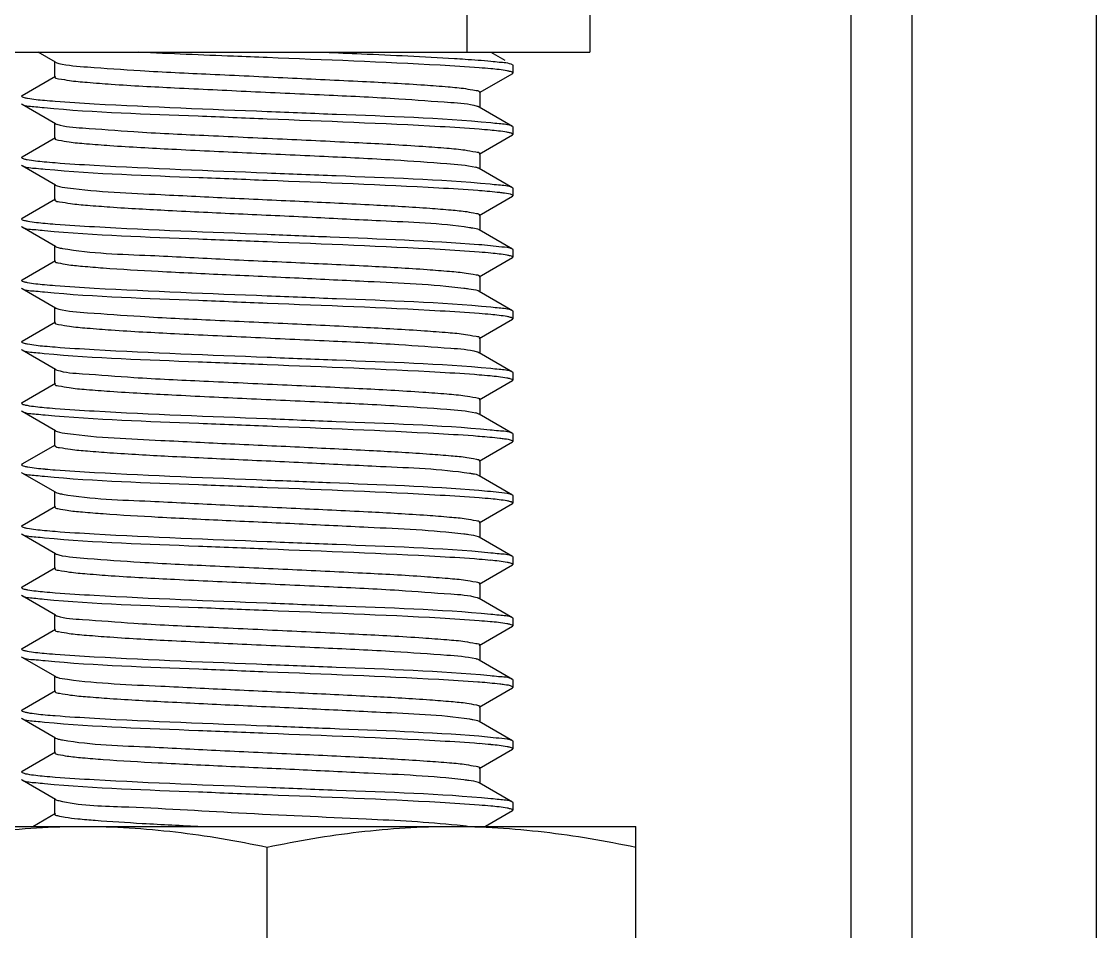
# Model space of a CAD drawing. Extents: x 1382187 to 1725648, y 860327 to 1571294.
# Drawn here: x 1535762 to 1536048.2, y 1235496.9 to 1235739.1 of the extents above; entities that cross this region are included whole.
import ezdxf

# ---------------------------------------------------------------- set-up
doc = ezdxf.new("R2010")
doc.units = 0
doc.header["$LTSCALE"] = 1000
doc.header["$MEASUREMENT"] = 0

msp = doc.modelspace()

# ---------------------------------------------------------------- linework, layer by layer
for p, q in [((1535880.54, 1238445.87), (1535880.54, 1235730.96)), ((1535913.25, 1238445.87), (1535913.25, 1235730.96)), ((1535982.76, 1236292.77), (1535982.76, 1235403.86)), ((1535999.12, 1235437.38), (1535999.12, 1236051.14)), ((1536048.18, 1235437.38), (1536048.18, 1236051.14)), ((1535577.98, 1235730.96), (1535913.25, 1235730.96)), ((1535771, 1235728.3), (1535766.41, 1235730.96)), ((1535886.96, 1235730.96), (1535890.67, 1235728.82)), ((1535770.82, 1235724.42), (1535770.82, 1235728.51)), ((1535892.66, 1235727.67), (1535892.81, 1235727.49)), ((1535892.66, 1235725.26), (1535883.78, 1235720.12)), ((1535892.66, 1235725.26), (1535892.81, 1235725.44)), ((1535892.81, 1235727.49), (1535892.81, 1235725.44)), ((1535762.12, 1235719.49), (1535771, 1235724.63)), ((1535762.12, 1235719.49), (1535761.97, 1235719.31)), ((1535883.96, 1235720.33), (1535883.96, 1235716.24)), ((1535762.12, 1235717.09), (1535761.97, 1235717.27)), ((1535771, 1235711.95), (1535762.12, 1235717.09)), ((1535883.78, 1235716.45), (1535892.66, 1235711.31)), ((1535770.82, 1235708.06), (1535770.82, 1235712.15)), ((1535771, 1235711.95), (1535771.33, 1235711.81)), ((1535892.66, 1235711.31), (1535892.81, 1235711.13)), ((1535892.81, 1235711.13), (1535892.81, 1235709.09)), ((1535762.12, 1235703.13), (1535771, 1235708.27)), ((1535892.66, 1235708.91), (1535883.78, 1235703.77)), ((1535892.66, 1235708.91), (1535892.81, 1235709.09)), ((1535762.12, 1235703.13), (1535761.97, 1235702.95)), ((1535883.96, 1235703.98), (1535883.96, 1235699.89)), ((1535762.12, 1235700.73), (1535761.97, 1235700.91)), ((1535771, 1235695.59), (1535762.12, 1235700.73)), ((1535883.78, 1235700.09), (1535892.66, 1235694.96)), ((1535770.82, 1235691.71), (1535770.82, 1235695.8)), ((1535883.95, 1235694.1), (1535883.49, 1235694.14)), ((1535892.66, 1235694.96), (1535892.81, 1235694.78)), ((1535892.81, 1235694.78), (1535892.81, 1235692.73)), ((1535762.12, 1235686.78), (1535771, 1235691.92)), ((1535892.66, 1235692.55), (1535883.78, 1235687.41)), ((1535892.66, 1235692.55), (1535892.81, 1235692.73)), ((1535883.96, 1235687.62), (1535883.96, 1235683.53)), ((1535762.12, 1235686.78), (1535761.97, 1235686.6)), ((1535762.12, 1235684.37), (1535761.97, 1235684.56)), ((1535771, 1235679.24), (1535762.12, 1235684.37)), ((1535883.78, 1235683.74), (1535892.66, 1235678.6)), ((1535770.82, 1235675.35), (1535770.82, 1235679.44)), ((1535892.66, 1235676.2), (1535883.78, 1235671.06)), ((1535892.66, 1235678.6), (1535892.81, 1235678.42)), ((1535892.66, 1235676.2), (1535892.81, 1235676.38)), ((1535892.81, 1235678.42), (1535892.81, 1235676.38)), ((1535762.12, 1235670.42), (1535771, 1235675.56)), ((1535762.12, 1235670.42), (1535761.97, 1235670.24)), ((1535883.96, 1235671.27), (1535883.96, 1235667.18)), ((1535762.12, 1235668.02), (1535761.97, 1235668.2)), ((1535771, 1235662.88), (1535762.12, 1235668.02)), ((1535883.53, 1235667.5), (1535883.78, 1235667.38)), ((1535883.78, 1235667.38), (1535892.66, 1235662.24)), ((1535770.82, 1235659), (1535770.82, 1235663.09)), ((1535892.66, 1235662.24), (1535892.81, 1235662.07)), ((1535892.81, 1235662.07), (1535892.81, 1235660.02)), ((1535762.12, 1235654.07), (1535771, 1235659.21)), ((1535892.66, 1235659.84), (1535883.78, 1235654.7)), ((1535892.66, 1235659.84), (1535892.81, 1235660.02)), ((1535762.12, 1235654.07), (1535761.97, 1235653.89)), ((1535883.96, 1235654.91), (1535883.96, 1235650.82)), ((1535762.12, 1235651.66), (1535761.97, 1235651.85)), ((1535771, 1235646.53), (1535762.12, 1235651.66)), ((1535883.78, 1235651.03), (1535892.66, 1235645.89)), ((1535770.82, 1235642.64), (1535770.82, 1235646.73)), ((1535771, 1235646.53), (1535771.33, 1235646.39)), ((1535892.66, 1235645.89), (1535892.81, 1235645.71)), ((1535892.81, 1235645.71), (1535892.81, 1235643.67)), ((1535762.12, 1235637.71), (1535771, 1235642.85)), ((1535892.66, 1235643.49), (1535883.78, 1235638.35)), ((1535892.66, 1235643.49), (1535892.81, 1235643.67)), ((1535762.12, 1235637.71), (1535761.97, 1235637.53)), ((1535883.96, 1235638.56), (1535883.96, 1235634.47)), ((1535762.12, 1235635.31), (1535761.97, 1235635.49)), ((1535771, 1235630.17), (1535762.12, 1235635.31)), ((1535883.78, 1235634.67), (1535892.66, 1235629.53)), ((1535770.82, 1235626.29), (1535770.82, 1235630.38)), ((1535883.95, 1235628.68), (1535883.49, 1235628.72)), ((1535892.66, 1235629.53), (1535892.81, 1235629.36)), ((1535892.81, 1235629.36), (1535892.81, 1235627.31)), ((1535762.12, 1235621.36), (1535771, 1235626.5)), ((1535892.66, 1235627.13), (1535883.78, 1235621.99)), ((1535892.66, 1235627.13), (1535892.81, 1235627.31)), ((1535883.96, 1235622.2), (1535883.96, 1235618.11)), ((1535762.12, 1235621.36), (1535761.97, 1235621.18)), ((1535762.12, 1235618.95), (1535761.97, 1235619.13)), ((1535771, 1235613.82), (1535762.12, 1235618.95)), ((1535883.78, 1235618.32), (1535892.66, 1235613.18)), ((1535770.82, 1235609.93), (1535770.82, 1235614.02)), ((1535892.66, 1235613.18), (1535892.81, 1235613)), ((1535892.66, 1235610.78), (1535883.78, 1235605.64)), ((1535892.66, 1235610.78), (1535892.81, 1235610.96)), ((1535892.81, 1235613), (1535892.81, 1235610.96)), ((1535762.12, 1235605), (1535771, 1235610.14)), ((1535762.12, 1235605), (1535761.97, 1235604.82)), ((1535883.96, 1235605.85), (1535883.96, 1235601.76)), ((1535762.12, 1235602.6), (1535761.97, 1235602.78)), ((1535771, 1235597.46), (1535762.12, 1235602.6)), ((1535883.53, 1235602.08), (1535883.78, 1235601.96)), ((1535883.78, 1235601.96), (1535892.66, 1235596.82)), ((1535770.82, 1235593.58), (1535770.82, 1235597.67)), ((1535892.66, 1235596.82), (1535892.81, 1235596.65)), ((1535892.81, 1235596.65), (1535892.81, 1235594.6)), ((1535762.12, 1235588.65), (1535771, 1235593.79)), ((1535892.66, 1235594.42), (1535883.78, 1235589.28)), ((1535892.66, 1235594.42), (1535892.81, 1235594.6)), ((1535762.12, 1235588.65), (1535761.97, 1235588.47)), ((1535883.96, 1235589.49), (1535883.96, 1235585.4)), ((1535762.12, 1235586.24), (1535761.97, 1235586.42)), ((1535771, 1235581.11), (1535762.12, 1235586.24)), ((1535883.78, 1235585.61), (1535892.66, 1235580.47)), ((1535770.82, 1235577.22), (1535770.82, 1235581.31)), ((1535771, 1235581.11), (1535771.33, 1235580.97)), ((1535892.66, 1235580.47), (1535892.81, 1235580.29)), ((1535892.81, 1235580.29), (1535892.81, 1235578.25)), ((1535762.12, 1235572.29), (1535771, 1235577.43)), ((1535892.66, 1235578.07), (1535883.78, 1235572.93)), ((1535892.66, 1235578.07), (1535892.81, 1235578.25)), ((1535883.96, 1235573.14), (1535883.96, 1235569.05)), ((1535762.12, 1235572.29), (1535761.97, 1235572.11)), ((1535762.12, 1235569.89), (1535761.97, 1235570.07)), ((1535771, 1235564.75), (1535762.12, 1235569.89)), ((1535883.78, 1235569.25), (1535892.66, 1235564.11)), ((1535770.82, 1235560.87), (1535770.82, 1235564.96)), ((1535883.95, 1235563.26), (1535883.49, 1235563.3)), ((1535892.66, 1235561.71), (1535883.78, 1235556.57)), ((1535892.66, 1235564.11), (1535892.81, 1235563.94)), ((1535892.66, 1235561.71), (1535892.81, 1235561.89)), ((1535892.81, 1235563.94), (1535892.81, 1235561.89)), ((1535762.12, 1235555.94), (1535771, 1235561.08)), ((1535762.12, 1235555.94), (1535761.97, 1235555.76)), ((1535883.96, 1235556.78), (1535883.96, 1235552.69)), ((1535762.12, 1235553.53), (1535761.97, 1235553.71)), ((1535771, 1235548.4), (1535762.12, 1235553.53)), ((1535883.78, 1235552.9), (1535892.66, 1235547.76)), ((1535770.82, 1235544.51), (1535770.82, 1235548.6)), ((1535892.66, 1235547.76), (1535892.81, 1235547.58)), ((1535892.81, 1235547.58), (1535892.81, 1235545.54)), ((1535762.12, 1235539.58), (1535771, 1235544.72)), ((1535892.66, 1235545.36), (1535883.78, 1235540.22)), ((1535892.66, 1235545.36), (1535892.81, 1235545.54)), ((1535762.12, 1235539.58), (1535761.97, 1235539.4)), ((1535883.96, 1235540.43), (1535883.96, 1235536.34)), ((1535762.12, 1235537.18), (1535761.97, 1235537.36)), ((1535771, 1235532.04), (1535762.12, 1235537.18)), ((1535883.53, 1235536.66), (1535883.78, 1235536.54)), ((1535883.78, 1235536.54), (1535892.66, 1235531.4)), ((1535770.82, 1235528.16), (1535770.82, 1235532.25)), ((1535892.66, 1235531.4), (1535892.81, 1235531.23)), ((1535892.81, 1235531.23), (1535892.81, 1235529.18)), ((1535764.99, 1235524.89), (1535771, 1235528.37)), ((1535892.66, 1235529), (1535885.55, 1235524.89)), ((1535892.66, 1235529), (1535892.81, 1235529.18)), ((1535729.26, 1235524.89), (1535925.52, 1235524.89)), ((1535925.52, 1235403.86), (1535925.52, 1235524.89)), ((1535827.39, 1235409.39), (1535827.39, 1235519.36))]:
    msp.add_line(p, q)
for centre, radius, start, end in [((1535869.82, 1235546.6), 180.76, 84.5776, 85.5479), ((1535785.39, 1235903.32), 185.95, 264.6627, 265.5428), ((1535772.56, 1235715.38), 3.78, 250.9561, 252.0907), ((1535869.46, 1235525.93), 185.09, 84.6498, 85.5433), ((1535785.18, 1235884.5), 183.48, 264.6243, 265.5438), ((1535880.86, 1235691.85), 8.78, 75.6696, 76.5396), ((1535785.73, 1235874.64), 190, 264.7268, 265.5405), ((1535869.93, 1235498.86), 179.44, 84.5514, 85.5534), ((1535785.36, 1235853.83), 185.52, 264.6569, 265.5429), ((1535869.82, 1235481.18), 180.76, 84.5776, 85.5479), ((1535785.39, 1235837.9), 185.95, 264.6627, 265.5428), ((1535772.56, 1235649.96), 3.78, 250.9561, 252.0907), ((1535869.46, 1235460.51), 185.09, 84.6498, 85.5433), ((1535785.18, 1235819.08), 183.48, 264.6243, 265.5438), ((1535880.86, 1235626.43), 8.78, 75.6696, 76.5396), ((1535785.73, 1235809.22), 190, 264.7268, 265.5405), ((1535869.93, 1235433.44), 179.44, 84.5514, 85.5534), ((1535785.36, 1235788.41), 185.52, 264.6569, 265.5429), ((1535869.82, 1235415.76), 180.76, 84.5776, 85.5479), ((1535785.39, 1235772.48), 185.95, 264.6627, 265.5428), ((1535772.56, 1235584.54), 3.78, 250.9561, 252.0907), ((1535869.46, 1235395.09), 185.09, 84.6498, 85.5433), ((1535785.18, 1235753.66), 183.48, 264.6243, 265.5438), ((1535880.86, 1235561.01), 8.78, 75.6696, 76.5396), ((1535785.73, 1235743.8), 190, 264.7268, 265.5405), ((1535869.93, 1235368.02), 179.44, 84.5514, 85.5534), ((1535785.36, 1235722.99), 185.52, 264.6569, 265.5429), ((1535869.82, 1235350.34), 180.76, 84.5776, 85.5479)]:
    msp.add_arc(centre, radius, start, end)
for points, knots in [([(1535827.39, 1235729.53), (1535824.4, 1235729.65), (1535813.01, 1235730.1), (1535801.61, 1235730.57), (1535793.2, 1235730.96)], [0, 0, 0, 0, 0.261917, 1, 1, 1, 1]), ([(1535842.69, 1235730.96), (1535845.95, 1235730.83), (1535857.47, 1235730.34), (1535868.99, 1235729.83), (1535877.24, 1235729.32)], [0, 0, 0, 0, 0.283518, 1, 1, 1, 1]), ([(1535771, 1235728.3), (1535771.11, 1235728.24), (1535771.4, 1235728.13), (1535771.7, 1235728.05), (1535771.88, 1235728)], [0, 0, 0, 0, 0.406881, 1, 1, 1, 1]), ([(1535771.88, 1235728), (1535774.38, 1235727.41), (1535781.68, 1235726.9), (1535795.1, 1235725.93), (1535812.9, 1235725.09), (1535832.63, 1235724.18), (1535851.61, 1235723.28), (1535865.95, 1235722.53), (1535874.91, 1235721.82), (1535879.78, 1235721.43), (1535882.08, 1235720.91), (1535883.96, 1235720.69), (1535883.96, 1235720.33)], [0, 0, 0, 0, 0.068576, 0.194029, 0.359725, 0.543506, 0.720761, 0.867753, 0.923531, 0.964877, 0.99049, 1, 1, 1, 1]), ([(1535883.85, 1235726.82), (1535880.39, 1235727.09), (1535861.58, 1235728.23), (1535842.74, 1235728.92), (1535827.39, 1235729.53)], [0, 0, 0, 0, 0.184493, 1, 1, 1, 1]), ([(1535877.24, 1235729.32), (1535878.18, 1235729.26), (1535881.43, 1235729.05), (1535884.67, 1235728.82), (1535886.97, 1235728.59)], [0, 0, 0, 0, 0.290406, 1, 1, 1, 1]), ([(1535886.97, 1235728.59), (1535887.69, 1235728.52), (1535889.57, 1235728.26), (1535891.62, 1235728.26), (1535892.65, 1235727.67)], [0, 0, 0, 0, 0.378482, 1, 1, 1, 1]), ([(1535892.14, 1235725.81), (1535891.87, 1235725.89), (1535890.14, 1235726.25), (1535888.38, 1235726.42), (1535886.9, 1235726.56)], [0, 0, 0, 0, 0.160696, 1, 1, 1, 1]), ([(1535892.81, 1235725.44), (1535892.81, 1235725.53), (1535892.54, 1235725.71), (1535892.31, 1235725.77), (1535892.14, 1235725.81)], [0, 0, 0, 0, 0.318595, 1, 1, 1, 1]), ([(1535770.82, 1235724.42), (1535770.82, 1235724.05), (1535772.75, 1235723.83), (1535775.11, 1235723.3), (1535780.1, 1235722.91), (1535789.27, 1235722.19), (1535803.9, 1235721.43), (1535823.2, 1235720.52), (1535843.12, 1235719.59), (1535860.89, 1235718.79), (1535873.97, 1235717.73), (1535881.01, 1235717.32), (1535883.28, 1235716.65)], [0, 0, 0, 0, 0.009703, 0.035887, 0.07813, 0.135078, 0.284815, 0.464601, 0.649729, 0.81476, 0.937049, 1, 1, 1, 1]), ([(1535761.97, 1235719.31), (1535761.97, 1235719.22), (1535762.28, 1235719.03), (1535762.53, 1235718.96), (1535762.72, 1235718.91)], [0, 0, 0, 0, 0.314295, 1, 1, 1, 1]), ([(1535768, 1235716.14), (1535767.25, 1235716.21), (1535765.31, 1235716.48), (1535763.19, 1235716.47), (1535762.13, 1235717.09)], [0, 0, 0, 0, 0.379133, 1, 1, 1, 1]), ([(1535762.72, 1235718.91), (1535763.01, 1235718.84), (1535764.78, 1235718.49), (1535766.59, 1235718.32), (1535768.09, 1235718.17)], [0, 0, 0, 0, 0.163341, 1, 1, 1, 1]), ([(1535827.39, 1235713.18), (1535821.27, 1235713.42), (1535801.47, 1235714.26), (1535781.63, 1235714.84), (1535768, 1235716.14)], [0, 0, 0, 0, 0.309073, 1, 1, 1, 1]), ([(1535770.94, 1235717.93), (1535774.41, 1235717.66), (1535793.21, 1235716.52), (1535812.04, 1235715.83), (1535827.39, 1235715.22)], [0, 0, 0, 0, 0.184553, 1, 1, 1, 1]), ([(1535883.28, 1235716.65), (1535883.38, 1235716.62), (1535883.55, 1235716.56), (1535883.71, 1235716.49), (1535883.78, 1235716.45)], [0, 0, 0, 0, 0.569522, 1, 1, 1, 1]), ([(1535827.39, 1235715.22), (1535833.53, 1235714.98), (1535853.38, 1235714.13), (1535873.25, 1235713.55), (1535886.9, 1235712.25)], [0, 0, 0, 0, 0.309586, 1, 1, 1, 1]), ([(1535771.4, 1235711.78), (1535773.59, 1235711.07), (1535780.54, 1235710.71), (1535793.5, 1235709.62), (1535811.27, 1235708.83), (1535831.24, 1235707.89), (1535850.64, 1235706.98), (1535865.36, 1235706.21), (1535874.6, 1235705.49), (1535879.64, 1235705.1), (1535882.01, 1235704.56), (1535883.96, 1235704.34), (1535883.96, 1235703.98)], [0, 0, 0, 0, 0.061098, 0.182334, 0.347135, 0.532706, 0.713328, 0.863975, 0.921317, 0.963856, 0.990226, 1, 1, 1, 1]), ([(1535883.84, 1235710.47), (1535880.38, 1235710.74), (1535861.57, 1235711.88), (1535842.74, 1235712.56), (1535827.39, 1235713.18)], [0, 0, 0, 0, 0.184541, 1, 1, 1, 1]), ([(1535886.9, 1235712.25), (1535887.64, 1235712.18), (1535889.54, 1235711.91), (1535891.61, 1235711.92), (1535892.65, 1235711.31)], [0, 0, 0, 0, 0.378727, 1, 1, 1, 1]), ([(1535770.82, 1235708.06), (1535770.82, 1235707.71), (1535772.7, 1235707.48), (1535775, 1235706.96), (1535779.87, 1235706.58), (1535788.84, 1235705.87), (1535803.18, 1235705.11), (1535822.16, 1235704.21), (1535841.9, 1235703.3), (1535859.69, 1235702.47), (1535873.11, 1235701.5), (1535880.4, 1235700.99), (1535882.9, 1235700.39)], [0, 0, 0, 0, 0.009517, 0.035128, 0.076492, 0.132277, 0.279305, 0.456588, 0.640385, 0.806077, 0.931494, 1, 1, 1, 1]), ([(1535892.08, 1235709.47), (1535891.8, 1235709.55), (1535890.03, 1235709.9), (1535888.23, 1235710.08), (1535886.72, 1235710.22)], [0, 0, 0, 0, 0.16229, 1, 1, 1, 1]), ([(1535892.81, 1235709.09), (1535892.81, 1235709.18), (1535892.51, 1235709.36), (1535892.27, 1235709.42), (1535892.08, 1235709.47)], [0, 0, 0, 0, 0.315177, 1, 1, 1, 1]), ([(1535761.97, 1235702.95), (1535761.97, 1235702.87), (1535762.23, 1235702.69), (1535762.45, 1235702.63), (1535762.62, 1235702.59)], [0, 0, 0, 0, 0.319254, 1, 1, 1, 1]), ([(1535762.62, 1235702.59), (1535762.9, 1235702.51), (1535764.67, 1235702.14), (1535766.48, 1235701.97), (1535768, 1235701.83)], [0, 0, 0, 0, 0.159053, 1, 1, 1, 1]), ([(1535768.27, 1235699.76), (1535767.48, 1235699.83), (1535765.46, 1235700.11), (1535763.24, 1235700.08), (1535762.13, 1235700.73)], [0, 0, 0, 0, 0.380051, 1, 1, 1, 1]), ([(1535827.39, 1235696.82), (1535821.32, 1235697.06), (1535801.61, 1235697.9), (1535781.87, 1235698.49), (1535768.27, 1235699.76)], [0, 0, 0, 0, 0.307895, 1, 1, 1, 1]), ([(1535770.93, 1235701.58), (1535774.39, 1235701.3), (1535793.2, 1235700.16), (1535812.04, 1235699.48), (1535827.39, 1235698.86)], [0, 0, 0, 0, 0.184509, 1, 1, 1, 1]), ([(1535883.03, 1235700.36), (1535883.18, 1235700.32), (1535883.44, 1235700.25), (1535883.68, 1235700.15), (1535883.78, 1235700.09)], [0, 0, 0, 0, 0.585672, 1, 1, 1, 1]), ([(1535827.39, 1235698.86), (1535833.5, 1235698.62), (1535853.28, 1235697.78), (1535873.09, 1235697.19), (1535886.72, 1235695.91)], [0, 0, 0, 0, 0.308784, 1, 1, 1, 1]), ([(1535883.49, 1235694.14), (1535880.01, 1235694.41), (1535861.33, 1235695.53), (1535842.62, 1235696.21), (1535827.39, 1235696.82)], [0, 0, 0, 0, 0.186017, 1, 1, 1, 1]), ([(1535771, 1235695.59), (1535771.14, 1235695.51), (1535772.19, 1235695.15), (1535773.29, 1235695.02), (1535774.23, 1235694.89)], [0, 0, 0, 0, 0.140461, 1, 1, 1, 1]), ([(1535774.23, 1235694.89), (1535782.47, 1235693.78), (1535796.97, 1235693.22), (1535817.96, 1235692.12), (1535836.83, 1235691.29), (1535854.51, 1235690.42), (1535867.67, 1235689.7), (1535875.81, 1235689.04), (1535880.2, 1235688.66), (1535882.28, 1235688.19), (1535883.96, 1235687.94), (1535883.96, 1235687.62)], [0, 0, 0, 0, 0.226556, 0.394464, 0.573122, 0.741029, 0.877994, 0.929534, 0.967621, 0.99116, 1, 1, 1, 1]), ([(1535890.56, 1235693.42), (1535890.14, 1235693.48), (1535887.94, 1235693.77), (1535885.73, 1235693.96), (1535883.95, 1235694.1)], [0, 0, 0, 0, 0.190958, 1, 1, 1, 1]), ([(1535886.72, 1235695.91), (1535887.48, 1235695.84), (1535889.44, 1235695.56), (1535891.58, 1235695.58), (1535892.65, 1235694.96)], [0, 0, 0, 0, 0.379378, 1, 1, 1, 1]), ([(1535892.81, 1235692.73), (1535892.81, 1235692.81), (1535892.04, 1235693.36), (1535891.27, 1235693.31), (1535890.56, 1235693.42)], [0, 0, 0, 0, 0.092798, 1, 1, 1, 1]), ([(1535770.82, 1235691.71), (1535770.82, 1235691.69), (1535770.83, 1235691.65), (1535770.85, 1235691.62), (1535770.86, 1235691.61)], [0, 0, 0, 0, 0.463467, 1, 1, 1, 1]), ([(1535770.86, 1235691.61), (1535771.15, 1235691.27), (1535772.74, 1235691.09), (1535775.49, 1235690.57), (1535780.04, 1235690.2), (1535788.66, 1235689.53), (1535802.09, 1235688.81), (1535820.04, 1235687.94), (1535838.89, 1235687.12), (1535859.39, 1235686), (1535873.42, 1235685.52), (1535881.26, 1235684.34)], [0, 0, 0, 0, 0.011937, 0.038615, 0.07957, 0.133598, 0.274096, 0.443272, 0.620779, 0.785256, 1, 1, 1, 1]), ([(1535761.97, 1235686.6), (1535761.97, 1235686.51), (1535762.29, 1235686.31), (1535762.54, 1235686.25), (1535762.74, 1235686.2)], [0, 0, 0, 0, 0.312916, 1, 1, 1, 1]), ([(1535762.74, 1235686.2), (1535763.03, 1235686.12), (1535764.86, 1235685.77), (1535766.72, 1235685.59), (1535768.27, 1235685.45)], [0, 0, 0, 0, 0.163149, 1, 1, 1, 1]), ([(1535770.96, 1235685.22), (1535774.42, 1235684.95), (1535793.22, 1235683.81), (1535812.05, 1235683.12), (1535827.39, 1235682.51)], [0, 0, 0, 0, 0.184619, 1, 1, 1, 1]), ([(1535768.08, 1235683.42), (1535767.32, 1235683.49), (1535765.35, 1235683.77), (1535763.21, 1235683.75), (1535762.13, 1235684.37)], [0, 0, 0, 0, 0.379419, 1, 1, 1, 1]), ([(1535827.39, 1235680.47), (1535821.28, 1235680.71), (1535801.51, 1235681.55), (1535781.7, 1235682.14), (1535768.08, 1235683.42)], [0, 0, 0, 0, 0.308711, 1, 1, 1, 1]), ([(1535827.39, 1235682.51), (1535832.99, 1235682.29), (1535851.78, 1235681.51), (1535870.59, 1235680.84), (1535883.76, 1235679.81)], [0, 0, 0, 0, 0.297814, 1, 1, 1, 1]), ([(1535881.26, 1235684.34), (1535881.56, 1235684.29), (1535882.4, 1235684.14), (1535883.29, 1235684.02), (1535883.78, 1235683.74)], [0, 0, 0, 0, 0.353551, 1, 1, 1, 1]), ([(1535771, 1235679.24), (1535771.21, 1235679.11), (1535771.85, 1235678.93), (1535772.49, 1235678.81), (1535772.89, 1235678.74)], [0, 0, 0, 0, 0.374139, 1, 1, 1, 1]), ([(1535883.84, 1235677.76), (1535880.38, 1235678.03), (1535861.57, 1235679.17), (1535842.74, 1235679.85), (1535827.39, 1235680.47)], [0, 0, 0, 0, 0.184504, 1, 1, 1, 1]), ([(1535883.76, 1235679.81), (1535885.8, 1235679.65), (1535888.7, 1235679.24), (1535891.83, 1235679.07), (1535892.65, 1235678.6)], [0, 0, 0, 0, 0.683777, 1, 1, 1, 1]), ([(1535772.89, 1235678.74), (1535780.61, 1235677.41), (1535794.7, 1235677.05), (1535815.4, 1235675.86), (1535834.73, 1235675.03), (1535853.07, 1235674.14), (1535866.82, 1235673.41), (1535875.37, 1235672.72), (1535879.99, 1235672.33), (1535882.18, 1235671.84), (1535883.96, 1235671.61), (1535883.96, 1235671.27)], [0, 0, 0, 0, 0.210773, 0.377666, 0.558838, 0.731273, 0.873076, 0.926648, 0.966309, 0.990838, 1, 1, 1, 1]), ([(1535892.14, 1235676.75), (1535891.87, 1235676.82), (1535890.16, 1235677.18), (1535888.43, 1235677.34), (1535886.97, 1235677.48)], [0, 0, 0, 0, 0.160861, 1, 1, 1, 1]), ([(1535892.81, 1235676.38), (1535892.81, 1235676.46), (1535892.54, 1235676.64), (1535892.31, 1235676.7), (1535892.14, 1235676.75)], [0, 0, 0, 0, 0.319044, 1, 1, 1, 1]), ([(1535770.82, 1235675.35), (1535770.82, 1235675.04), (1535772.44, 1235674.79), (1535774.48, 1235674.34), (1535778.75, 1235673.96), (1535786.7, 1235673.3), (1535799.56, 1235672.59), (1535816.9, 1235671.74), (1535835.53, 1235670.91), (1535856.62, 1235669.83), (1535871.29, 1235669.22), (1535879.76, 1235668.19)], [0, 0, 0, 0, 0.008683, 0.031763, 0.069103, 0.119686, 0.254361, 0.420111, 0.597552, 0.765912, 1, 1, 1, 1]), ([(1535761.97, 1235670.24), (1535761.97, 1235670.16), (1535762.24, 1235669.98), (1535762.47, 1235669.92), (1535762.64, 1235669.87)], [0, 0, 0, 0, 0.318137, 1, 1, 1, 1]), ([(1535768.09, 1235667.06), (1535767.33, 1235667.14), (1535765.36, 1235667.41), (1535763.21, 1235667.39), (1535762.13, 1235668.02)], [0, 0, 0, 0, 0.379512, 1, 1, 1, 1]), ([(1535762.64, 1235669.87), (1535762.92, 1235669.79), (1535764.72, 1235669.43), (1535766.55, 1235669.25), (1535768.08, 1235669.11)], [0, 0, 0, 0, 0.159502, 1, 1, 1, 1]), ([(1535770.94, 1235668.86), (1535774.4, 1235668.59), (1535793.21, 1235667.45), (1535812.04, 1235666.77), (1535827.39, 1235666.15)], [0, 0, 0, 0, 0.184538, 1, 1, 1, 1]), ([(1535879.76, 1235668.19), (1535880.19, 1235668.13), (1535881.45, 1235667.96), (1535882.74, 1235667.79), (1535883.53, 1235667.5)], [0, 0, 0, 0, 0.341642, 1, 1, 1, 1]), ([(1535827.39, 1235664.11), (1535821.29, 1235664.35), (1535801.52, 1235665.2), (1535781.72, 1235665.78), (1535768.09, 1235667.06)], [0, 0, 0, 0, 0.308641, 1, 1, 1, 1]), ([(1535827.39, 1235666.15), (1535833.55, 1235665.91), (1535853.41, 1235665.06), (1535873.31, 1235664.49), (1535886.97, 1235663.17)], [0, 0, 0, 0, 0.309919, 1, 1, 1, 1]), ([(1535771, 1235662.88), (1535771.11, 1235662.82), (1535771.4, 1235662.71), (1535771.7, 1235662.63), (1535771.88, 1235662.58)], [0, 0, 0, 0, 0.406881, 1, 1, 1, 1]), ([(1535771.88, 1235662.58), (1535774.38, 1235661.99), (1535781.68, 1235661.48), (1535795.1, 1235660.51), (1535812.9, 1235659.67), (1535832.63, 1235658.76), (1535851.61, 1235657.86), (1535865.95, 1235657.11), (1535874.91, 1235656.4), (1535879.78, 1235656.01), (1535882.08, 1235655.49), (1535883.96, 1235655.27), (1535883.96, 1235654.91)], [0, 0, 0, 0, 0.068576, 0.194029, 0.359725, 0.543506, 0.720761, 0.867753, 0.923531, 0.964877, 0.99049, 1, 1, 1, 1]), ([(1535883.85, 1235661.4), (1535880.39, 1235661.67), (1535861.58, 1235662.81), (1535842.74, 1235663.5), (1535827.39, 1235664.11)], [0, 0, 0, 0, 0.184493, 1, 1, 1, 1]), ([(1535886.97, 1235663.17), (1535887.69, 1235663.1), (1535889.57, 1235662.84), (1535891.62, 1235662.84), (1535892.65, 1235662.24)], [0, 0, 0, 0, 0.378482, 1, 1, 1, 1]), ([(1535770.82, 1235659), (1535770.82, 1235658.63), (1535772.75, 1235658.41), (1535775.11, 1235657.88), (1535780.1, 1235657.49), (1535789.27, 1235656.77), (1535803.9, 1235656.01), (1535823.2, 1235655.1), (1535843.12, 1235654.17), (1535860.89, 1235653.37), (1535873.97, 1235652.31), (1535881.01, 1235651.9), (1535883.28, 1235651.23)], [0, 0, 0, 0, 0.009703, 0.035887, 0.07813, 0.135078, 0.284815, 0.464601, 0.649729, 0.81476, 0.937049, 1, 1, 1, 1]), ([(1535892.14, 1235660.39), (1535891.87, 1235660.47), (1535890.14, 1235660.83), (1535888.38, 1235660.99), (1535886.9, 1235661.14)], [0, 0, 0, 0, 0.160696, 1, 1, 1, 1]), ([(1535892.81, 1235660.02), (1535892.81, 1235660.1), (1535892.54, 1235660.29), (1535892.31, 1235660.35), (1535892.14, 1235660.39)], [0, 0, 0, 0, 0.318595, 1, 1, 1, 1]), ([(1535761.97, 1235653.89), (1535761.97, 1235653.8), (1535762.28, 1235653.61), (1535762.53, 1235653.54), (1535762.72, 1235653.49)], [0, 0, 0, 0, 0.314295, 1, 1, 1, 1]), ([(1535762.72, 1235653.49), (1535763.01, 1235653.42), (1535764.78, 1235653.07), (1535766.59, 1235652.89), (1535768.09, 1235652.75)], [0, 0, 0, 0, 0.163341, 1, 1, 1, 1]), ([(1535768, 1235650.72), (1535767.25, 1235650.79), (1535765.31, 1235651.06), (1535763.19, 1235651.05), (1535762.13, 1235651.66)], [0, 0, 0, 0, 0.379133, 1, 1, 1, 1]), ([(1535827.39, 1235647.76), (1535821.27, 1235648), (1535801.47, 1235648.84), (1535781.63, 1235649.42), (1535768, 1235650.72)], [0, 0, 0, 0, 0.309073, 1, 1, 1, 1]), ([(1535770.94, 1235652.51), (1535774.41, 1235652.24), (1535793.21, 1235651.1), (1535812.04, 1235650.41), (1535827.39, 1235649.8)], [0, 0, 0, 0, 0.184553, 1, 1, 1, 1]), ([(1535883.28, 1235651.23), (1535883.38, 1235651.2), (1535883.55, 1235651.14), (1535883.71, 1235651.07), (1535883.78, 1235651.03)], [0, 0, 0, 0, 0.569522, 1, 1, 1, 1]), ([(1535827.39, 1235649.8), (1535833.53, 1235649.56), (1535853.38, 1235648.71), (1535873.25, 1235648.13), (1535886.9, 1235646.83)], [0, 0, 0, 0, 0.309586, 1, 1, 1, 1]), ([(1535883.84, 1235645.05), (1535880.38, 1235645.32), (1535861.57, 1235646.46), (1535842.74, 1235647.14), (1535827.39, 1235647.76)], [0, 0, 0, 0, 0.184541, 1, 1, 1, 1]), ([(1535771.4, 1235646.36), (1535773.59, 1235645.65), (1535780.54, 1235645.29), (1535793.5, 1235644.2), (1535811.27, 1235643.41), (1535831.24, 1235642.47), (1535850.64, 1235641.56), (1535865.36, 1235640.79), (1535874.6, 1235640.07), (1535879.64, 1235639.68), (1535882.01, 1235639.14), (1535883.96, 1235638.92), (1535883.96, 1235638.56)], [0, 0, 0, 0, 0.061098, 0.182334, 0.347135, 0.532706, 0.713328, 0.863975, 0.921317, 0.963856, 0.990226, 1, 1, 1, 1]), ([(1535892.08, 1235644.05), (1535891.8, 1235644.13), (1535890.03, 1235644.48), (1535888.23, 1235644.66), (1535886.72, 1235644.8)], [0, 0, 0, 0, 0.16229, 1, 1, 1, 1]), ([(1535886.9, 1235646.83), (1535887.64, 1235646.76), (1535889.54, 1235646.49), (1535891.61, 1235646.5), (1535892.65, 1235645.89)], [0, 0, 0, 0, 0.378727, 1, 1, 1, 1]), ([(1535770.82, 1235642.64), (1535770.82, 1235642.29), (1535772.7, 1235642.06), (1535775, 1235641.54), (1535779.87, 1235641.16), (1535788.84, 1235640.45), (1535803.18, 1235639.69), (1535822.16, 1235638.79), (1535841.9, 1235637.88), (1535859.69, 1235637.05), (1535873.11, 1235636.08), (1535880.4, 1235635.57), (1535882.9, 1235634.97)], [0, 0, 0, 0, 0.009517, 0.035128, 0.076492, 0.132277, 0.279305, 0.456588, 0.640385, 0.806077, 0.931494, 1, 1, 1, 1]), ([(1535892.81, 1235643.67), (1535892.81, 1235643.75), (1535892.51, 1235643.94), (1535892.27, 1235644), (1535892.08, 1235644.05)], [0, 0, 0, 0, 0.315177, 1, 1, 1, 1]), ([(1535761.97, 1235637.53), (1535761.97, 1235637.45), (1535762.23, 1235637.27), (1535762.45, 1235637.21), (1535762.62, 1235637.17)], [0, 0, 0, 0, 0.319254, 1, 1, 1, 1]), ([(1535762.62, 1235637.17), (1535762.9, 1235637.09), (1535764.67, 1235636.72), (1535766.48, 1235636.55), (1535768, 1235636.41)], [0, 0, 0, 0, 0.159053, 1, 1, 1, 1]), ([(1535770.93, 1235636.15), (1535774.39, 1235635.88), (1535793.2, 1235634.74), (1535812.04, 1235634.06), (1535827.39, 1235633.44)], [0, 0, 0, 0, 0.184509, 1, 1, 1, 1]), ([(1535768.27, 1235634.34), (1535767.48, 1235634.41), (1535765.46, 1235634.69), (1535763.24, 1235634.66), (1535762.13, 1235635.31)], [0, 0, 0, 0, 0.380051, 1, 1, 1, 1]), ([(1535827.39, 1235631.4), (1535821.32, 1235631.64), (1535801.61, 1235632.48), (1535781.87, 1235633.07), (1535768.27, 1235634.34)], [0, 0, 0, 0, 0.307895, 1, 1, 1, 1]), ([(1535827.39, 1235633.44), (1535833.5, 1235633.2), (1535853.28, 1235632.36), (1535873.09, 1235631.77), (1535886.72, 1235630.49)], [0, 0, 0, 0, 0.308784, 1, 1, 1, 1]), ([(1535883.03, 1235634.94), (1535883.18, 1235634.9), (1535883.44, 1235634.83), (1535883.68, 1235634.73), (1535883.78, 1235634.67)], [0, 0, 0, 0, 0.585672, 1, 1, 1, 1]), ([(1535883.49, 1235628.72), (1535880.01, 1235628.99), (1535861.33, 1235630.11), (1535842.62, 1235630.79), (1535827.39, 1235631.4)], [0, 0, 0, 0, 0.186017, 1, 1, 1, 1]), ([(1535886.72, 1235630.49), (1535887.48, 1235630.42), (1535889.44, 1235630.14), (1535891.58, 1235630.16), (1535892.65, 1235629.53)], [0, 0, 0, 0, 0.379378, 1, 1, 1, 1]), ([(1535771, 1235630.17), (1535771.14, 1235630.09), (1535772.19, 1235629.73), (1535773.29, 1235629.6), (1535774.23, 1235629.47)], [0, 0, 0, 0, 0.140461, 1, 1, 1, 1]), ([(1535774.23, 1235629.47), (1535782.47, 1235628.36), (1535796.97, 1235627.8), (1535817.96, 1235626.7), (1535836.83, 1235625.87), (1535854.51, 1235625), (1535867.67, 1235624.28), (1535875.81, 1235623.61), (1535880.2, 1235623.24), (1535882.28, 1235622.77), (1535883.96, 1235622.52), (1535883.96, 1235622.2)], [0, 0, 0, 0, 0.226556, 0.394464, 0.573122, 0.741029, 0.877994, 0.929534, 0.967621, 0.99116, 1, 1, 1, 1]), ([(1535890.56, 1235628), (1535890.14, 1235628.06), (1535887.94, 1235628.35), (1535885.73, 1235628.54), (1535883.95, 1235628.68)], [0, 0, 0, 0, 0.190958, 1, 1, 1, 1]), ([(1535892.81, 1235627.31), (1535892.81, 1235627.39), (1535892.04, 1235627.94), (1535891.27, 1235627.89), (1535890.56, 1235628)], [0, 0, 0, 0, 0.092798, 1, 1, 1, 1]), ([(1535770.82, 1235626.29), (1535770.82, 1235626.27), (1535770.83, 1235626.23), (1535770.85, 1235626.2), (1535770.86, 1235626.19)], [0, 0, 0, 0, 0.463467, 1, 1, 1, 1]), ([(1535770.86, 1235626.19), (1535771.15, 1235625.85), (1535772.74, 1235625.67), (1535775.49, 1235625.15), (1535780.04, 1235624.78), (1535788.66, 1235624.11), (1535802.09, 1235623.39), (1535820.04, 1235622.52), (1535838.89, 1235621.7), (1535859.39, 1235620.58), (1535873.42, 1235620.1), (1535881.26, 1235618.92)], [0, 0, 0, 0, 0.011937, 0.038615, 0.07957, 0.133598, 0.274096, 0.443272, 0.620779, 0.785256, 1, 1, 1, 1]), ([(1535761.97, 1235621.18), (1535761.97, 1235621.09), (1535762.29, 1235620.89), (1535762.54, 1235620.83), (1535762.74, 1235620.78)], [0, 0, 0, 0, 0.312916, 1, 1, 1, 1]), ([(1535768.08, 1235618), (1535767.32, 1235618.07), (1535765.35, 1235618.35), (1535763.21, 1235618.33), (1535762.13, 1235618.95)], [0, 0, 0, 0, 0.379419, 1, 1, 1, 1]), ([(1535762.74, 1235620.78), (1535763.03, 1235620.7), (1535764.86, 1235620.35), (1535766.72, 1235620.17), (1535768.27, 1235620.03)], [0, 0, 0, 0, 0.163149, 1, 1, 1, 1]), ([(1535770.96, 1235619.8), (1535774.42, 1235619.53), (1535793.22, 1235618.39), (1535812.05, 1235617.7), (1535827.39, 1235617.09)], [0, 0, 0, 0, 0.184619, 1, 1, 1, 1]), ([(1535881.26, 1235618.92), (1535881.56, 1235618.87), (1535882.4, 1235618.72), (1535883.29, 1235618.6), (1535883.78, 1235618.32)], [0, 0, 0, 0, 0.353551, 1, 1, 1, 1]), ([(1535827.39, 1235615.05), (1535821.28, 1235615.29), (1535801.51, 1235616.13), (1535781.7, 1235616.72), (1535768.08, 1235618)], [0, 0, 0, 0, 0.308711, 1, 1, 1, 1]), ([(1535827.39, 1235617.09), (1535832.99, 1235616.87), (1535851.78, 1235616.09), (1535870.59, 1235615.42), (1535883.76, 1235614.39)], [0, 0, 0, 0, 0.297814, 1, 1, 1, 1]), ([(1535771, 1235613.82), (1535771.21, 1235613.69), (1535771.85, 1235613.51), (1535772.49, 1235613.39), (1535772.89, 1235613.32)], [0, 0, 0, 0, 0.374139, 1, 1, 1, 1]), ([(1535772.89, 1235613.32), (1535780.61, 1235611.99), (1535794.7, 1235611.63), (1535815.4, 1235610.44), (1535834.73, 1235609.61), (1535853.07, 1235608.72), (1535866.82, 1235607.99), (1535875.37, 1235607.3), (1535879.99, 1235606.91), (1535882.18, 1235606.42), (1535883.96, 1235606.19), (1535883.96, 1235605.85)], [0, 0, 0, 0, 0.210773, 0.377666, 0.558838, 0.731273, 0.873076, 0.926648, 0.966309, 0.990838, 1, 1, 1, 1]), ([(1535883.84, 1235612.34), (1535880.38, 1235612.61), (1535861.57, 1235613.75), (1535842.74, 1235614.43), (1535827.39, 1235615.05)], [0, 0, 0, 0, 0.184504, 1, 1, 1, 1]), ([(1535883.76, 1235614.39), (1535885.8, 1235614.23), (1535888.7, 1235613.82), (1535891.83, 1235613.65), (1535892.65, 1235613.18)], [0, 0, 0, 0, 0.683777, 1, 1, 1, 1]), ([(1535892.14, 1235611.33), (1535891.87, 1235611.4), (1535890.16, 1235611.76), (1535888.43, 1235611.92), (1535886.97, 1235612.06)], [0, 0, 0, 0, 0.160861, 1, 1, 1, 1]), ([(1535892.81, 1235610.96), (1535892.81, 1235611.04), (1535892.54, 1235611.22), (1535892.31, 1235611.28), (1535892.14, 1235611.33)], [0, 0, 0, 0, 0.319044, 1, 1, 1, 1]), ([(1535770.82, 1235609.93), (1535770.82, 1235609.62), (1535772.44, 1235609.37), (1535774.48, 1235608.92), (1535778.75, 1235608.54), (1535786.7, 1235607.88), (1535799.56, 1235607.17), (1535816.9, 1235606.32), (1535835.53, 1235605.49), (1535856.62, 1235604.41), (1535871.29, 1235603.8), (1535879.76, 1235602.77)], [0, 0, 0, 0, 0.008683, 0.031763, 0.069103, 0.119686, 0.254361, 0.420111, 0.597552, 0.765912, 1, 1, 1, 1]), ([(1535761.97, 1235604.82), (1535761.97, 1235604.74), (1535762.24, 1235604.56), (1535762.47, 1235604.5), (1535762.64, 1235604.45)], [0, 0, 0, 0, 0.318137, 1, 1, 1, 1]), ([(1535762.64, 1235604.45), (1535762.92, 1235604.37), (1535764.72, 1235604.01), (1535766.55, 1235603.83), (1535768.08, 1235603.69)], [0, 0, 0, 0, 0.159502, 1, 1, 1, 1]), ([(1535768.09, 1235601.64), (1535767.33, 1235601.72), (1535765.36, 1235601.99), (1535763.21, 1235601.97), (1535762.13, 1235602.6)], [0, 0, 0, 0, 0.379512, 1, 1, 1, 1]), ([(1535827.39, 1235598.69), (1535821.29, 1235598.93), (1535801.52, 1235599.78), (1535781.72, 1235600.36), (1535768.09, 1235601.64)], [0, 0, 0, 0, 0.308641, 1, 1, 1, 1]), ([(1535770.94, 1235603.44), (1535774.4, 1235603.17), (1535793.21, 1235602.03), (1535812.04, 1235601.35), (1535827.39, 1235600.73)], [0, 0, 0, 0, 0.184538, 1, 1, 1, 1]), ([(1535879.76, 1235602.77), (1535880.19, 1235602.71), (1535881.45, 1235602.54), (1535882.74, 1235602.37), (1535883.53, 1235602.08)], [0, 0, 0, 0, 0.341642, 1, 1, 1, 1]), ([(1535827.39, 1235600.73), (1535833.55, 1235600.49), (1535853.41, 1235599.64), (1535873.31, 1235599.07), (1535886.97, 1235597.75)], [0, 0, 0, 0, 0.309919, 1, 1, 1, 1]), ([(1535771, 1235597.46), (1535771.11, 1235597.4), (1535771.4, 1235597.29), (1535771.7, 1235597.21), (1535771.88, 1235597.16)], [0, 0, 0, 0, 0.406881, 1, 1, 1, 1]), ([(1535771.88, 1235597.16), (1535774.38, 1235596.57), (1535781.68, 1235596.06), (1535795.1, 1235595.09), (1535812.9, 1235594.25), (1535832.63, 1235593.34), (1535851.61, 1235592.44), (1535865.95, 1235591.69), (1535874.91, 1235590.98), (1535879.78, 1235590.59), (1535882.08, 1235590.07), (1535883.96, 1235589.85), (1535883.96, 1235589.49)], [0, 0, 0, 0, 0.068576, 0.194029, 0.359725, 0.543506, 0.720761, 0.867753, 0.923531, 0.964877, 0.99049, 1, 1, 1, 1]), ([(1535883.85, 1235595.98), (1535880.39, 1235596.25), (1535861.58, 1235597.39), (1535842.74, 1235598.08), (1535827.39, 1235598.69)], [0, 0, 0, 0, 0.184493, 1, 1, 1, 1]), ([(1535886.97, 1235597.75), (1535887.69, 1235597.68), (1535889.57, 1235597.42), (1535891.62, 1235597.42), (1535892.65, 1235596.82)], [0, 0, 0, 0, 0.378482, 1, 1, 1, 1]), ([(1535770.82, 1235593.58), (1535770.82, 1235593.21), (1535772.75, 1235592.99), (1535775.11, 1235592.46), (1535780.1, 1235592.07), (1535789.27, 1235591.35), (1535803.9, 1235590.59), (1535823.2, 1235589.68), (1535843.12, 1235588.75), (1535860.89, 1235587.95), (1535873.97, 1235586.89), (1535881.01, 1235586.48), (1535883.28, 1235585.81)], [0, 0, 0, 0, 0.009703, 0.035887, 0.07813, 0.135078, 0.284815, 0.464601, 0.649729, 0.81476, 0.937049, 1, 1, 1, 1]), ([(1535892.14, 1235594.97), (1535891.87, 1235595.05), (1535890.14, 1235595.41), (1535888.38, 1235595.57), (1535886.9, 1235595.72)], [0, 0, 0, 0, 0.160696, 1, 1, 1, 1]), ([(1535892.81, 1235594.6), (1535892.81, 1235594.68), (1535892.54, 1235594.87), (1535892.31, 1235594.93), (1535892.14, 1235594.97)], [0, 0, 0, 0, 0.318595, 1, 1, 1, 1]), ([(1535761.97, 1235588.47), (1535761.97, 1235588.38), (1535762.28, 1235588.19), (1535762.53, 1235588.12), (1535762.72, 1235588.07)], [0, 0, 0, 0, 0.314295, 1, 1, 1, 1]), ([(1535762.72, 1235588.07), (1535763.01, 1235588), (1535764.78, 1235587.65), (1535766.59, 1235587.47), (1535768.09, 1235587.33)], [0, 0, 0, 0, 0.163341, 1, 1, 1, 1]), ([(1535768, 1235585.3), (1535767.25, 1235585.37), (1535765.31, 1235585.64), (1535763.19, 1235585.63), (1535762.13, 1235586.24)], [0, 0, 0, 0, 0.379133, 1, 1, 1, 1]), ([(1535827.39, 1235582.33), (1535821.27, 1235582.58), (1535801.47, 1235583.42), (1535781.63, 1235584), (1535768, 1235585.3)], [0, 0, 0, 0, 0.309073, 1, 1, 1, 1]), ([(1535770.94, 1235587.09), (1535774.41, 1235586.82), (1535793.21, 1235585.68), (1535812.04, 1235584.99), (1535827.39, 1235584.38)], [0, 0, 0, 0, 0.184553, 1, 1, 1, 1]), ([(1535883.28, 1235585.81), (1535883.38, 1235585.78), (1535883.55, 1235585.72), (1535883.71, 1235585.65), (1535883.78, 1235585.61)], [0, 0, 0, 0, 0.569522, 1, 1, 1, 1]), ([(1535827.39, 1235584.38), (1535833.53, 1235584.13), (1535853.38, 1235583.29), (1535873.25, 1235582.71), (1535886.9, 1235581.41)], [0, 0, 0, 0, 0.309586, 1, 1, 1, 1]), ([(1535883.84, 1235579.63), (1535880.38, 1235579.9), (1535861.57, 1235581.04), (1535842.74, 1235581.72), (1535827.39, 1235582.33)], [0, 0, 0, 0, 0.184541, 1, 1, 1, 1]), ([(1535771.4, 1235580.94), (1535773.59, 1235580.23), (1535780.54, 1235579.87), (1535793.5, 1235578.78), (1535811.27, 1235577.99), (1535831.24, 1235577.05), (1535850.64, 1235576.14), (1535865.36, 1235575.37), (1535874.6, 1235574.65), (1535879.64, 1235574.26), (1535882.01, 1235573.72), (1535883.96, 1235573.5), (1535883.96, 1235573.14)], [0, 0, 0, 0, 0.061098, 0.182334, 0.347135, 0.532706, 0.713328, 0.863975, 0.921317, 0.963856, 0.990226, 1, 1, 1, 1]), ([(1535892.08, 1235578.63), (1535891.8, 1235578.71), (1535890.03, 1235579.06), (1535888.23, 1235579.24), (1535886.72, 1235579.38)], [0, 0, 0, 0, 0.16229, 1, 1, 1, 1]), ([(1535886.9, 1235581.41), (1535887.64, 1235581.33), (1535889.54, 1235581.07), (1535891.61, 1235581.08), (1535892.65, 1235580.47)], [0, 0, 0, 0, 0.378727, 1, 1, 1, 1]), ([(1535770.82, 1235577.22), (1535770.82, 1235576.87), (1535772.7, 1235576.64), (1535775, 1235576.12), (1535779.87, 1235575.74), (1535788.84, 1235575.03), (1535803.18, 1235574.27), (1535822.16, 1235573.37), (1535841.9, 1235572.46), (1535859.69, 1235571.63), (1535873.11, 1235570.66), (1535880.4, 1235570.15), (1535882.9, 1235569.55)], [0, 0, 0, 0, 0.009517, 0.035128, 0.076492, 0.132277, 0.279305, 0.456588, 0.640385, 0.806077, 0.931494, 1, 1, 1, 1]), ([(1535892.81, 1235578.25), (1535892.81, 1235578.33), (1535892.51, 1235578.52), (1535892.27, 1235578.58), (1535892.08, 1235578.63)], [0, 0, 0, 0, 0.315177, 1, 1, 1, 1]), ([(1535761.97, 1235572.11), (1535761.97, 1235572.03), (1535762.23, 1235571.85), (1535762.45, 1235571.79), (1535762.62, 1235571.75)], [0, 0, 0, 0, 0.319254, 1, 1, 1, 1]), ([(1535762.62, 1235571.75), (1535762.9, 1235571.67), (1535764.67, 1235571.3), (1535766.48, 1235571.13), (1535768, 1235570.99)], [0, 0, 0, 0, 0.159053, 1, 1, 1, 1]), ([(1535770.93, 1235570.73), (1535774.39, 1235570.46), (1535793.2, 1235569.32), (1535812.04, 1235568.64), (1535827.39, 1235568.02)], [0, 0, 0, 0, 0.184509, 1, 1, 1, 1]), ([(1535768.27, 1235568.92), (1535767.48, 1235568.99), (1535765.46, 1235569.27), (1535763.24, 1235569.24), (1535762.13, 1235569.89)], [0, 0, 0, 0, 0.380051, 1, 1, 1, 1]), ([(1535827.39, 1235565.98), (1535821.32, 1235566.22), (1535801.61, 1235567.06), (1535781.87, 1235567.65), (1535768.27, 1235568.92)], [0, 0, 0, 0, 0.307895, 1, 1, 1, 1]), ([(1535827.39, 1235568.02), (1535833.5, 1235567.78), (1535853.28, 1235566.94), (1535873.09, 1235566.35), (1535886.72, 1235565.07)], [0, 0, 0, 0, 0.308784, 1, 1, 1, 1]), ([(1535883.03, 1235569.52), (1535883.18, 1235569.48), (1535883.44, 1235569.41), (1535883.68, 1235569.31), (1535883.78, 1235569.25)], [0, 0, 0, 0, 0.585672, 1, 1, 1, 1]), ([(1535771, 1235564.75), (1535771.14, 1235564.67), (1535772.19, 1235564.31), (1535773.29, 1235564.18), (1535774.23, 1235564.05)], [0, 0, 0, 0, 0.140461, 1, 1, 1, 1]), ([(1535883.49, 1235563.3), (1535880.01, 1235563.57), (1535861.33, 1235564.69), (1535842.62, 1235565.37), (1535827.39, 1235565.98)], [0, 0, 0, 0, 0.186017, 1, 1, 1, 1]), ([(1535886.72, 1235565.07), (1535887.48, 1235565), (1535889.44, 1235564.72), (1535891.58, 1235564.74), (1535892.65, 1235564.11)], [0, 0, 0, 0, 0.379378, 1, 1, 1, 1]), ([(1535774.23, 1235564.05), (1535782.47, 1235562.94), (1535796.97, 1235562.38), (1535817.96, 1235561.28), (1535836.83, 1235560.45), (1535854.51, 1235559.58), (1535867.67, 1235558.86), (1535875.81, 1235558.19), (1535880.2, 1235557.82), (1535882.28, 1235557.34), (1535883.96, 1235557.1), (1535883.96, 1235556.78)], [0, 0, 0, 0, 0.226556, 0.394464, 0.573122, 0.741029, 0.877994, 0.929534, 0.967621, 0.99116, 1, 1, 1, 1]), ([(1535890.56, 1235562.58), (1535890.14, 1235562.64), (1535887.94, 1235562.93), (1535885.73, 1235563.12), (1535883.95, 1235563.26)], [0, 0, 0, 0, 0.190958, 1, 1, 1, 1]), ([(1535892.81, 1235561.89), (1535892.81, 1235561.97), (1535892.04, 1235562.52), (1535891.27, 1235562.47), (1535890.56, 1235562.58)], [0, 0, 0, 0, 0.092798, 1, 1, 1, 1]), ([(1535770.82, 1235560.87), (1535770.82, 1235560.85), (1535770.83, 1235560.81), (1535770.85, 1235560.78), (1535770.86, 1235560.77)], [0, 0, 0, 0, 0.463467, 1, 1, 1, 1]), ([(1535770.86, 1235560.77), (1535771.15, 1235560.43), (1535772.74, 1235560.25), (1535775.49, 1235559.73), (1535780.04, 1235559.36), (1535788.66, 1235558.69), (1535802.09, 1235557.97), (1535820.04, 1235557.1), (1535838.89, 1235556.28), (1535859.39, 1235555.16), (1535873.42, 1235554.68), (1535881.26, 1235553.5)], [0, 0, 0, 0, 0.011937, 0.038615, 0.07957, 0.133598, 0.274096, 0.443272, 0.620779, 0.785256, 1, 1, 1, 1]), ([(1535761.97, 1235555.76), (1535761.97, 1235555.66), (1535762.29, 1235555.47), (1535762.54, 1235555.41), (1535762.74, 1235555.36)], [0, 0, 0, 0, 0.312916, 1, 1, 1, 1]), ([(1535768.08, 1235552.58), (1535767.32, 1235552.65), (1535765.35, 1235552.93), (1535763.21, 1235552.91), (1535762.13, 1235553.53)], [0, 0, 0, 0, 0.379419, 1, 1, 1, 1]), ([(1535762.74, 1235555.36), (1535763.03, 1235555.28), (1535764.86, 1235554.93), (1535766.72, 1235554.75), (1535768.27, 1235554.61)], [0, 0, 0, 0, 0.163149, 1, 1, 1, 1]), ([(1535770.96, 1235554.38), (1535774.42, 1235554.1), (1535793.22, 1235552.97), (1535812.05, 1235552.28), (1535827.39, 1235551.67)], [0, 0, 0, 0, 0.184619, 1, 1, 1, 1]), ([(1535881.26, 1235553.5), (1535881.56, 1235553.45), (1535882.4, 1235553.3), (1535883.29, 1235553.18), (1535883.78, 1235552.9)], [0, 0, 0, 0, 0.353551, 1, 1, 1, 1]), ([(1535827.39, 1235549.62), (1535821.28, 1235549.87), (1535801.51, 1235550.71), (1535781.7, 1235551.29), (1535768.08, 1235552.58)], [0, 0, 0, 0, 0.308711, 1, 1, 1, 1]), ([(1535827.39, 1235551.67), (1535832.99, 1235551.45), (1535851.78, 1235550.67), (1535870.59, 1235550), (1535883.76, 1235548.97)], [0, 0, 0, 0, 0.297814, 1, 1, 1, 1]), ([(1535771, 1235548.4), (1535771.21, 1235548.27), (1535771.85, 1235548.09), (1535772.49, 1235547.97), (1535772.89, 1235547.9)], [0, 0, 0, 0, 0.374139, 1, 1, 1, 1]), ([(1535772.89, 1235547.9), (1535780.61, 1235546.57), (1535794.7, 1235546.21), (1535815.4, 1235545.02), (1535834.73, 1235544.19), (1535853.07, 1235543.3), (1535866.82, 1235542.56), (1535875.37, 1235541.88), (1535879.99, 1235541.49), (1535882.18, 1235541), (1535883.96, 1235540.77), (1535883.96, 1235540.43)], [0, 0, 0, 0, 0.210773, 0.377666, 0.558838, 0.731273, 0.873076, 0.926648, 0.966309, 0.990838, 1, 1, 1, 1]), ([(1535883.84, 1235546.91), (1535880.38, 1235547.19), (1535861.57, 1235548.33), (1535842.74, 1235549.01), (1535827.39, 1235549.62)], [0, 0, 0, 0, 0.184504, 1, 1, 1, 1]), ([(1535883.76, 1235548.97), (1535885.8, 1235548.81), (1535888.7, 1235548.4), (1535891.83, 1235548.23), (1535892.65, 1235547.76)], [0, 0, 0, 0, 0.683777, 1, 1, 1, 1]), ([(1535770.82, 1235544.51), (1535770.82, 1235544.2), (1535772.44, 1235543.95), (1535774.48, 1235543.5), (1535778.75, 1235543.12), (1535786.7, 1235542.46), (1535799.56, 1235541.75), (1535816.9, 1235540.9), (1535835.53, 1235540.07), (1535856.62, 1235538.99), (1535871.29, 1235538.38), (1535879.76, 1235537.35)], [0, 0, 0, 0, 0.008683, 0.031763, 0.069103, 0.119686, 0.254361, 0.420111, 0.597552, 0.765912, 1, 1, 1, 1]), ([(1535892.14, 1235545.91), (1535891.87, 1235545.98), (1535890.16, 1235546.34), (1535888.43, 1235546.5), (1535886.97, 1235546.64)], [0, 0, 0, 0, 0.160861, 1, 1, 1, 1]), ([(1535892.81, 1235545.54), (1535892.81, 1235545.62), (1535892.54, 1235545.8), (1535892.31, 1235545.86), (1535892.14, 1235545.91)], [0, 0, 0, 0, 0.319044, 1, 1, 1, 1]), ([(1535761.97, 1235539.4), (1535761.97, 1235539.32), (1535762.24, 1235539.14), (1535762.47, 1235539.08), (1535762.64, 1235539.03)], [0, 0, 0, 0, 0.318137, 1, 1, 1, 1]), ([(1535762.64, 1235539.03), (1535762.92, 1235538.95), (1535764.72, 1235538.59), (1535766.55, 1235538.41), (1535768.08, 1235538.27)], [0, 0, 0, 0, 0.159502, 1, 1, 1, 1]), ([(1535768.09, 1235536.22), (1535767.33, 1235536.29), (1535765.36, 1235536.57), (1535763.21, 1235536.55), (1535762.13, 1235537.18)], [0, 0, 0, 0, 0.379512, 1, 1, 1, 1]), ([(1535827.39, 1235533.27), (1535821.29, 1235533.51), (1535801.52, 1235534.35), (1535781.72, 1235534.94), (1535768.09, 1235536.22)], [0, 0, 0, 0, 0.308641, 1, 1, 1, 1]), ([(1535770.94, 1235538.02), (1535774.4, 1235537.75), (1535793.21, 1235536.61), (1535812.04, 1235535.92), (1535827.39, 1235535.31)], [0, 0, 0, 0, 0.184538, 1, 1, 1, 1]), ([(1535879.76, 1235537.35), (1535880.19, 1235537.29), (1535881.45, 1235537.12), (1535882.74, 1235536.95), (1535883.53, 1235536.66)], [0, 0, 0, 0, 0.341642, 1, 1, 1, 1]), ([(1535827.39, 1235535.31), (1535833.55, 1235535.07), (1535853.41, 1235534.22), (1535873.31, 1235533.65), (1535886.97, 1235532.33)], [0, 0, 0, 0, 0.309919, 1, 1, 1, 1]), ([(1535883.85, 1235530.56), (1535880.39, 1235530.83), (1535861.58, 1235531.97), (1535842.74, 1235532.66), (1535827.39, 1235533.27)], [0, 0, 0, 0, 0.184493, 1, 1, 1, 1]), ([(1535771, 1235532.04), (1535771.11, 1235531.98), (1535771.4, 1235531.87), (1535771.7, 1235531.79), (1535771.88, 1235531.74)], [0, 0, 0, 0, 0.406881, 1, 1, 1, 1]), ([(1535771.88, 1235531.74), (1535777.32, 1235530.44), (1535793.46, 1235530.12), (1535820.65, 1235528.33), (1535850.49, 1235527.1), (1535869.9, 1235526.11), (1535877.94, 1235525.28)], [0, 0, 0, 0, 0.15777, 0.451414, 0.771887, 1, 1, 1, 1]), ([(1535892.14, 1235529.55), (1535891.87, 1235529.63), (1535890.14, 1235529.99), (1535888.38, 1235530.15), (1535886.9, 1235530.3)], [0, 0, 0, 0, 0.160696, 1, 1, 1, 1]), ([(1535886.97, 1235532.33), (1535887.69, 1235532.26), (1535889.57, 1235532), (1535891.62, 1235532), (1535892.65, 1235531.4)], [0, 0, 0, 0, 0.378482, 1, 1, 1, 1]), ([(1535770.82, 1235528.16), (1535770.82, 1235527.89), (1535772.15, 1235527.62), (1535773.89, 1235527.24), (1535777.45, 1235526.88), (1535784.19, 1235526.29), (1535795.24, 1235525.62), (1535804.64, 1235525.14), (1535809.9, 1235524.89)], [0, 0, 0, 0, 0.020514, 0.074241, 0.161211, 0.279615, 0.598493, 1, 1, 1, 1]), ([(1535892.81, 1235529.18), (1535892.81, 1235529.26), (1535892.54, 1235529.45), (1535892.31, 1235529.51), (1535892.14, 1235529.55)], [0, 0, 0, 0, 0.318595, 1, 1, 1, 1]), ([(1535729.26, 1235519.36), (1535737.34, 1235521.06), (1535753.6, 1235523.85), (1535770.1, 1235524.89), (1535778.32, 1235524.89)], [0, 0, 0, 0, 0.500766, 1, 1, 1, 1]), ([(1535778.32, 1235524.89), (1535786.55, 1235524.89), (1535803.05, 1235523.85), (1535819.31, 1235521.06), (1535827.39, 1235519.36)], [0, 0, 0, 0, 0.499234, 1, 1, 1, 1]), ([(1535827.39, 1235519.36), (1535835.47, 1235521.06), (1535851.73, 1235523.85), (1535868.23, 1235524.89), (1535876.46, 1235524.89)], [0, 0, 0, 0, 0.500766, 1, 1, 1, 1]), ([(1535876.46, 1235524.89), (1535884.68, 1235524.89), (1535901.18, 1235523.85), (1535917.44, 1235521.06), (1535925.52, 1235519.36)], [0, 0, 0, 0, 0.499234, 1, 1, 1, 1])]:
    msp.add_open_spline(points, degree=3, knots=knots)
msp.add_open_spline([(1535877.94, 1235525.28), (1535879.03, 1235525.17), (1535880.11, 1235525.05), (1535881.19, 1235524.89)], degree=3)

doc.saveas('drawing.dxf')
